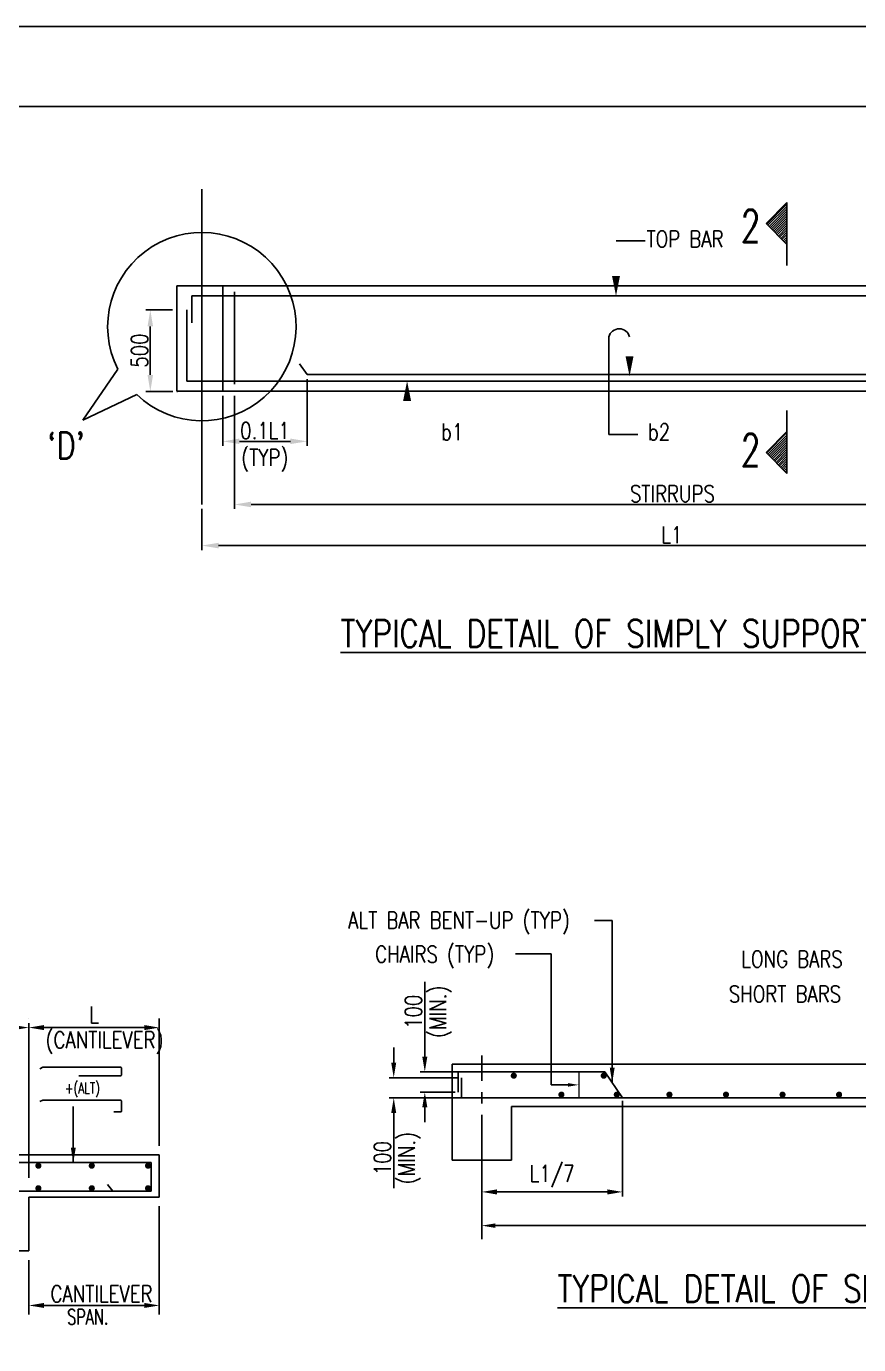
# Model space of a CAD drawing. Extents: x 324505 to 1272425, y -526289 to -156124.
# Drawn here: x 513628 to 527393, y -288095 to -266278 of the extents above; entities that cross this region are included whole.
import ezdxf
from ezdxf.enums import TextEntityAlignment as Align
from ezdxf.lldxf.tags import DXFTag

# ---------------------------------------------------------------- set-up
doc = ezdxf.new("R2010")
doc.units = 0
doc.header["$LTSCALE"] = 500
doc.header["$MEASUREMENT"] = 0
doc.header["$PDMODE"] = 35
doc.header["$PDSIZE"] = -15
doc.linetypes.add('CENTER2', pattern=[1.125, 0.75, -0.125, 0.125, -0.125])
doc.layers.get('DEFPOINTS').update_dxf_attribs({"color": 4})
for name, color, linetype in [('07', 5, 'Continuous'), ('08', 4, 'Continuous'), ('09', 6, 'Continuous'), ('CEN', 8, 'CENTER'), ('CENTERLINE', 8, 'CENTER2'), ('DIM', 5, 'Continuous'), ('dimention', 7, 'Continuous'), ('NO. SECTION', 1, 'Continuous'), ('other', 5, 'Continuous'), ('S-CONCRET LINE', 4, 'Continuous'), ('S-REINFORCEMENT', 6, 'Continuous'), ('S-SCHEDULE', 2, 'Continuous'), ('S-TEXT-1', 4, 'Continuous'), ('S-TITLE', 6, 'Continuous'), ('s_TITILE', 9, 'Continuous'), ('ST', 6, 'Continuous'), ('STIRRUPS', 2, 'Continuous')]:
    doc.layers.add(name, color=color, linetype=linetype)
doc.layers.add('LINE', color=253, linetype='Continuous', lineweight=18)
doc.styles.add('ROMANC', font='simplex.shx', dxfattribs={"width": 0.8, "height": 250})
doc.styles.add('ROMANS', font='simplex.shx', dxfattribs={"width": 0.8, "height": 275, "bigfont": 'bigfont.shx'})
doc.styles.add('ROMENT', font='simplex.shx', dxfattribs={"bigfont": 'bigfont.shx'})
tags = doc.linetypes.add('CENTER', pattern=[2, 1.25, -0.25, 0.25, -0.25]).pattern_tags.tags
tags[10:11] = [DXFTag(74, 4), DXFTag(75, 0), DXFTag(340, '0'), DXFTag(46, 1.0), DXFTag(50, 0.0), DXFTag(44, 0.0), DXFTag(45, 0.0)]
tags[8:9] = [DXFTag(74, 4), DXFTag(75, 0), DXFTag(340, '0'), DXFTag(46, 1.0), DXFTag(50, 0.0), DXFTag(44, 0.0), DXFTag(45, 0.0)]
tags[6:7] = [DXFTag(74, 4), DXFTag(75, 0), DXFTag(340, '0'), DXFTag(46, 1.0), DXFTag(50, 0.0), DXFTag(44, 0.0), DXFTag(45, 0.0)]
tags[4:5] = [DXFTag(74, 4), DXFTag(75, 0), DXFTag(340, '0'), DXFTag(46, 1.0), DXFTag(50, 0.0), DXFTag(44, 0.0), DXFTag(45, 0.0)]
doc.dimstyles.new('5', dxfattribs={"dimtxt": 250, "dimasz": 250, "dimexe": 60, "dimexo": 60, "dimgap": 150, "dimtad": 1, "dimdec": 0, "dimlfac": 0.2, "dimzin": 0, "dimdsep": 46, "dimtxsty": 'ROMANS', "dimcen": -250, "dimclrd": 5, "dimclre": 5, "dimclrt": 4, "dimadec": 0, "dimazin": 0, "dimtfac": 1, "dimtdec": 0, "dimtix": 1, "dimtofl": 0, "dimtmove": 2, "dimatfit": 3, "dimfxl": 0, "dimtolj": 1, "dimtzin": 0, "dimarcsym": 0})
doc.dimstyles.new('Copy of INT2TIMES', dxfattribs={"dimtxt": 300, "dimasz": 275, "dimexe": 75, "dimexo": 75, "dimgap": 40, "dimtad": 1, "dimdec": 0, "dimlfac": 0.5, "dimrnd": 5, "dimzin": 0, "dimdsep": 46, "dimtxsty": 'ROMANS', "dimcen": -1, "dimclrd": 5, "dimclre": 5, "dimclrt": 4, "dimadec": 0, "dimazin": 0, "dimtfac": 1, "dimtdec": 0, "dimtix": 1, "dimtofl": 0, "dimtmove": 2, "dimatfit": 3, "dimfxl": 0, "dimtolj": 1, "dimtzin": 0, "dimarcsym": 0})
doc.dimstyles.new('Copy(2) of Standard', dxfattribs={"dimtxt": 300, "dimasz": 250, "dimexe": 75, "dimexo": 50, "dimgap": 50, "dimtad": 1, "dimdec": 0, "dimrnd": 5, "dimzin": 0, "dimdsep": 46, "dimtxsty": 'ROMANS', "dimcen": 0, "dimclrd": 5, "dimclre": 5, "dimclrt": 4, "dimadec": 0, "dimazin": 0, "dimtfac": 1, "dimtdec": 0, "dimtofl": 0, "dimtmove": 0, "dimatfit": 3, "dimfxl": 0, "dimtolj": 1, "dimtzin": 0, "dimarcsym": 0})
doc.dimstyles.new('INT1', dxfattribs={"dimtxt": 250, "dimasz": 250, "dimexe": 150, "dimexo": 60, "dimgap": 75, "dimtad": 1, "dimdec": 0, "dimzin": 0, "dimdsep": 46, "dimtxsty": 'ROMANS', "dimcen": -250, "dimclrd": 5, "dimclre": 5, "dimclrt": 4, "dimadec": 0, "dimazin": 0, "dimtfac": 1, "dimtdec": 0, "dimtix": 1, "dimtofl": 0, "dimtmove": 2, "dimatfit": 3, "dimfxl": 0, "dimtolj": 1, "dimtzin": 0, "dimarcsym": 0})
pattern_1 = [(225, (528561.175, -177294.005), (-19.505621, 19.505621), [])]

# ---------------------------------------------------------------- blocks, each defined once
blk = doc.blocks.new('*D21')
at = {"layer": 'DEFPOINTS', "color": 0}
for p in [(517070, -272315), (531557, -272315), (517070, -274190)]:
    blk.add_point(p, dxfattribs=at)
at = {"layer": 'DIM', "color": 5, "lineweight": -2, "ltscale": 2}
for p, q in [((517070, -272390), (517070, -274265)), ((531557, -272390), (531557, -274265)), ((531282, -274190), (517345, -274190))]:
    blk.add_line(p, q, dxfattribs=at)
at = {"layer": 'DIM', "color": 5}
for points in [[(517345, -274144), (517345, -274236), (517070, -274190)], [(531282, -274236), (531282, -274144), (531557, -274190)]]:
    blk.add_solid(points, dxfattribs=at)
at = {"layer": 'DIM', "color": 4, "insert": (524314, -274013), "char_height": 275, "attachment_point": 5, "style": 'ROMANS'}
blk.add_mtext('\\A1;STIRRUPS', dxfattribs=at)
blk = doc.blocks.new('*D22')
at = {"layer": 'DEFPOINTS', "color": 0}
for p in [(516531, -274190), (532077, -274190), (516531, -274871)]:
    blk.add_point(p, dxfattribs=at)
at = {"layer": 'DIM', "color": 5, "lineweight": -2, "ltscale": 2}
for p, q in [((516531, -274265), (516531, -274946)), ((532077, -274265), (532077, -274946)), ((531802, -274871), (516806, -274871))]:
    blk.add_line(p, q, dxfattribs=at)
at = {"layer": 'DIM', "color": 5}
for points in [[(516806, -274825), (516806, -274917), (516531, -274871)], [(531802, -274917), (531802, -274825), (532077, -274871)]]:
    blk.add_solid(points, dxfattribs=at)
at = {"layer": 'DIM', "color": 4, "insert": (524304, -274694), "char_height": 275, "attachment_point": 5, "style": 'ROMANS'}
blk.add_mtext('\\A1;L1', dxfattribs=at)
blk = doc.blocks.new('*D28')
at = {"layer": 'DEFPOINTS', "color": 0}
for p in [(516118, -270968), (515677, -272321), (516127, -272321)]:
    blk.add_point(p, dxfattribs=at)
at = {"layer": 'DIM', "color": 5, "lineweight": -2, "ltscale": 2}
for p, q in [((516043, -270968), (515602, -270968)), ((515677, -271243), (515677, -272046)), ((516052, -272321), (515602, -272321))]:
    blk.add_line(p, q, dxfattribs=at)
at = {"layer": 'DIM', "color": 5}
for points in [[(515723, -271243), (515632, -271243), (515677, -270968)], [(515632, -272046), (515723, -272046), (515677, -272321)]]:
    blk.add_solid(points, dxfattribs=at)
at = {"layer": 'DIM', "color": 4, "insert": (515500, -271644), "char_height": 275, "attachment_point": 5, "rotation": 90, "style": 'ROMANS'}
blk.add_mtext('\\A1;{500}', dxfattribs=at)
blk = doc.blocks.new('*D30')
at = {"layer": 'DEFPOINTS', "color": 0}
for p in [(518271, -272040), (516877, -272315), (516877, -273146)]:
    blk.add_point(p, dxfattribs=at)
at = {"layer": 'DIM', "color": 5, "lineweight": -2, "ltscale": 2}
for p, q in [((518271, -272115), (518271, -273221)), ((516877, -272390), (516877, -273221)), ((517996, -273146), (517152, -273146))]:
    blk.add_line(p, q, dxfattribs=at)
at = {"layer": 'DIM', "color": 5}
for points in [[(517152, -273100), (517152, -273191), (516877, -273146)], [(517996, -273191), (517996, -273100), (518271, -273146)]]:
    blk.add_solid(points, dxfattribs=at)
at = {"layer": 'DIM', "color": 4, "insert": (517574, -272968), "char_height": 275, "attachment_point": 5, "style": 'ROMANS'}
blk.add_mtext('\\A1;{\\A1;0.1L1}', dxfattribs=at)
blk = doc.blocks.new('*D42')
at = {"layer": 'DEFPOINTS', "color": 0}
for p in [(515826, -285656), (513669, -286545), (515826, -287447)]:
    blk.add_point(p, dxfattribs=at)
at = {"layer": 'DIM', "color": 5, "lineweight": -2}
for p, q in [((515826, -285806), (515826, -287597)), ((513669, -286695), (513669, -287597)), ((513919, -287447), (515576, -287447))]:
    blk.add_line(p, q, dxfattribs=at)
at = {"layer": 'DIM', "color": 5}
for points in [[(513919, -287405), (513919, -287488), (513669, -287447)], [(515576, -287488), (515576, -287405), (515826, -287447)]]:
    blk.add_solid(points, dxfattribs=at)
at = {"layer": 'DIM', "color": 4, "insert": (514748, -287372), "char_height": 275, "attachment_point": 5, "style": 'ROMANS'}
blk.add_mtext('\\A1;   ', dxfattribs=at)
blk = doc.blocks.new('*D43')
at = {"layer": 'DEFPOINTS', "color": 0}
for p in [(510081, -282848), (510081, -285083), (513669, -285386)]:
    blk.add_point(p, dxfattribs=at)
at = {"layer": 'DIM', "color": 5, "lineweight": -2}
for p, q in [((510081, -285033), (510081, -282773)), ((513419, -282848), (510331, -282848)), ((513669, -285336), (513669, -282773))]:
    blk.add_line(p, q, dxfattribs=at)
at = {"layer": 'DIM', "color": 5}
for points in [[(510331, -282806), (510331, -282890), (510081, -282848)], [(513419, -282890), (513419, -282806), (513669, -282848)]]:
    blk.add_solid(points, dxfattribs=at)
at = {"layer": 'DIM', "color": 4, "insert": (511875, -282660), "char_height": 275, "attachment_point": 5, "style": 'ROMANS'}
blk.add_mtext('\\A1;1.5 x L', dxfattribs=at)
blk = doc.blocks.new('*D44')
at = {"layer": 'DEFPOINTS', "color": 0}
for p in [(513669, -282848), (515826, -282848), (515826, -284955)]:
    blk.add_point(p, dxfattribs=at)
at = {"layer": 'DIM', "color": 5, "lineweight": -2}
for p, q in [((513669, -282698), (513669, -282698)), ((515826, -284805), (515826, -282698)), ((513919, -282848), (515576, -282848))]:
    blk.add_line(p, q, dxfattribs=at)
at = {"layer": 'DIM', "color": 5}
for points in [[(513919, -282806), (513919, -282890), (513669, -282848)], [(515576, -282890), (515576, -282806), (515826, -282848)]]:
    blk.add_solid(points, dxfattribs=at)
at = {"layer": 'DIM', "color": 4, "insert": (514748, -282635), "char_height": 275, "attachment_point": 5, "style": 'ROMANS'}
blk.add_mtext('\\A1;L', dxfattribs=at)
blk = doc.blocks.new('*D47')
at = {"layer": 'DEFPOINTS', "color": 0}
for p in [(523488, -284012), (521161, -285412), (523488, -285568)]:
    blk.add_point(p, dxfattribs=at)
at = {"layer": 'DIM', "color": 5, "lineweight": -2}
for p, q in [((523488, -284062), (523488, -285643)), ((521161, -285462), (521161, -285643)), ((521411, -285568), (523238, -285568))]:
    blk.add_line(p, q, dxfattribs=at)
at = {"layer": 'DIM', "color": 5}
for points in [[(521411, -285526), (521411, -285610), (521161, -285568)], [(523238, -285610), (523238, -285526), (523488, -285568)]]:
    blk.add_solid(points, dxfattribs=at)
at = {"layer": 'DIM', "color": 4, "insert": (522324, -285308), "char_height": 275, "attachment_point": 5, "style": 'ROMANS'}
blk.add_mtext('\\A1;L1/7', dxfattribs=at)
blk = doc.blocks.new('*D48')
at = {"layer": 'DEFPOINTS', "color": 0}
for p in [(520218, -283581), (520816, -283581), (520771, -283916)]:
    blk.add_point(p, dxfattribs=at)
at = {"layer": 'DIM', "color": 5, "lineweight": -2}
for p, q in [((520218, -283331), (520218, -282090)), ((520766, -283581), (520143, -283581)), ((520721, -283916), (520143, -283916)), ((520218, -284166), (520218, -284416))]:
    blk.add_line(p, q, dxfattribs=at)
at = {"layer": 'DIM', "color": 5}
for points in [[(520176, -283331), (520259, -283331), (520218, -283581)], [(520259, -284166), (520176, -284166), (520218, -283916)]]:
    blk.add_solid(points, dxfattribs=at)
at = {"layer": 'DIM', "color": 4, "char_height": 275, "attachment_point": 5, "rotation": 90, "style": 'ROMANS'}
for s, insert in [('\\Fsimplex.shx,bigfont.shx;(MIN.)', (520477, -282586)), ('\\A1;100', (520030, -282586))]:
    blk.add_mtext(s, dxfattribs=dict(at, insert=insert))
blk = doc.blocks.new('*D49')
at = {"layer": 'DEFPOINTS', "color": 0}
for p in [(520823, -283677), (519704, -284012), (520869, -284012)]:
    blk.add_point(p, dxfattribs=at)
at = {"layer": 'DIM', "color": 5, "lineweight": -2}
for p, q in [((519704, -283427), (519704, -283177)), ((520773, -283677), (519629, -283677)), ((520819, -284012), (519629, -284012)), ((519704, -284262), (519704, -285503))]:
    blk.add_line(p, q, dxfattribs=at)
at = {"layer": 'DIM', "color": 5}
for points in [[(519662, -283427), (519745, -283427), (519704, -283677)], [(519745, -284262), (519662, -284262), (519704, -284012)]]:
    blk.add_solid(points, dxfattribs=at)
at = {"layer": 'DIM', "color": 4, "char_height": 275, "attachment_point": 5, "rotation": 90, "style": 'ROMANS'}
for s, insert in [('\\Fsimplex.shx,bigfont.shx;(MIN.)', (519963, -285008)), ('\\A1;100', (519516, -285008))]:
    blk.add_mtext(s, dxfattribs=dict(at, insert=insert))
blk = doc.blocks.new('zw$155A')
at = {"layer": 's_TITILE', "color": 7}
blk.add_lwpolyline([(0, 0), (88000, 0), (88000, 58000), (0, 58000)], close=True, dxfattribs=at)
at = {"layer": 's_TITILE', "color": 1}
blk.add_lwpolyline([(1300, 800), (78500, 800), (78500, 57200), (1300, 57200)], close=True, dxfattribs=at)

msp = doc.modelspace()

# ---------------------------------------------------------------- hatches: boundary and pattern name
at = {"layer": 'NO. SECTION', "ltscale": 5}
h = msp.add_hatch(dxfattribs=at)
h.set_pattern_fill('ANSI31', color=256, scale=220.680914, angle=90, style=0)
h.set_pattern_definition(pattern_1)
h.paths.add_polyline_path([(525865.357, -269541.375), (526207.283, -269193.388), (526207.283, -269889.363)])
h = msp.add_hatch(dxfattribs=at)
h.set_pattern_fill('ANSI31', color=256, scale=220.680914, angle=90, style=0)
h.set_pattern_definition(pattern_1)
h.paths.add_polyline_path([(525865.357, -273329.345), (526207.283, -273677.332), (526207.283, -272981.357)])

# ---------------------------------------------------------------- linework, layer by layer
at = {"layer": '07', "flags": 128}
msp.add_lwpolyline([(523604.166, -271418.021, 0, 0, 0), (523604.166, -272067.878, 0, 132, 0), (523604.166, -271738.097, 132, 132, 0)], format="xyseb", dxfattribs=at)
at = {"layer": '08'}
msp.add_lwpolyline([(516118.015, -270572.096), (516118.015, -272315.378)], dxfattribs=at)
at = {"layer": 'CEN'}
msp.add_line((516530.515, -268972.544), (516530.515, -274190.24), dxfattribs=at)
at = {"layer": 'CENTERLINE', "ltscale": 3}
msp.add_line((521160.845, -285415.62), (521160.845, -283310.896), dxfattribs=at)
at = {"layer": 'DIM', "ltscale": 2}
for p, q in [((523860.644, -269826.553), (523380.35, -269826.553)), ((523262.514, -273034.365), (523262.514, -271418.021)), ((514562.548, -272792.522), (515453.178, -272372.774)), ((523742.808, -273034.365), (523262.514, -273034.365))]:
    msp.add_line(p, q, dxfattribs=at)
at = {"layer": 'DIM'}
for p, q in [((515141.337, -271952.842), (514562.548, -272792.522)), ((522310.197, -283796.572), (522310.197, -281629.908)), ((521386.772, -286125.536), (534315.582, -286125.536))]:
    msp.add_line(p, q, dxfattribs=at)
at = {"layer": 'DIM', "color": 5}
for p, q in [((522310.197, -281629.908), (521717.094, -281629.908)), ((522583.698, -283796.572), (522310.197, -283796.572))]:
    msp.add_line(p, q, dxfattribs=at)
at = {"layer": 'DIM', "ltscale": 2, "flags": 128}
for points in [[(523380.35, -269826.553, 0, 0, 0), (523380.35, -270737.096, 0, 132, 0), (523380.35, -270407.315, 132, 132, 0)], [(520405.007, -273034.365, 0, 0, 0), (519924.713, -273034.365, 0, 0, 0), (519924.713, -272146.957, 0, 132, 0), (519924.713, -272476.738, 132, 132, 0)]]:
    msp.add_lwpolyline(points, format="xyseb", dxfattribs=at)
at = {"layer": 'DIM', "ltscale": 2}
for centre, radius, start, end in [((516530.515, -271246.992), 1558.217, 226.2597038, 206.9354204), ((523433.34, -271457.126), 175.245, 12.893919, 167.106081)]:
    msp.add_arc(centre, radius, start, end, dxfattribs=at)
at = {"layer": 'dimention', "color": 5, "linetype": 'ByBlock'}
msp.add_line((521160.845, -285415.62), (521160.845, -286351.452), dxfattribs=at)
msp.add_solid([(521386.772, -286087.874), (521386.772, -286163.184), (521160.845, -286125.536)], dxfattribs=at)
at = {"layer": 'LINE'}
msp.add_line((522763.957, -283580.873), (522763.957, -284012.282), dxfattribs=at)
at = {"layer": 'NO. SECTION'}
for p, q in [((526207.283, -269193.388), (525865.357, -269541.375)), ((526207.283, -270233.846), (526207.283, -269193.388)), ((526207.283, -269889.363), (525865.357, -269541.375)), ((526207.283, -272636.874), (526207.283, -273677.332)), ((526207.283, -272981.357), (525865.357, -273329.345)), ((526207.283, -273677.332), (525865.357, -273329.345))]:
    msp.add_line(p, q, dxfattribs=at)
at = {"layer": 'other'}
msp.add_solid([(522583.698, -283766.54), (522583.698, -283826.618), (522763.957, -283796.572)], dxfattribs=at)
at = {"layer": 'S-CONCRET LINE', "color": 130}
for p, q in [((532489.82, -270572.096), (516118.015, -270572.096)), ((516877.015, -270572.096), (516877.015, -272315.378)), ((516118.015, -272315.378), (516877.015, -272315.378)), ((516118.015, -272320.613), (516126.85, -272320.613)), ((516877.015, -272315.378), (531730.82, -272315.378)), ((520669.589, -283452.573), (535032.342, -283452.573)), ((520669.589, -283452.573), (520669.589, -285042.216)), ((521652.092, -285042.216), (521652.092, -284153.888)), ((534049.839, -284153.888), (521652.092, -284153.888)), ((508801.351, -284955.172), (515826.102, -284955.172)), ((515826.102, -284955.172), (515826.102, -285656.486)), ((520669.589, -285042.216), (521652.092, -285042.216)), ((513668.903, -285656.486), (513668.903, -286544.815)), ((513668.903, -285656.486), (515826.102, -285656.486)), ((513668.903, -286544.815), (512686.4, -286544.815))]:
    msp.add_line(p, q, dxfattribs=at)
at = {"layer": 'S-REINFORCEMENT', "linetype": 'Continuous'}
for p, q in [((516365.515, -271182.676), (516365.515, -270737.096)), ((516283.015, -272150.378), (516283.015, -270968.096)), ((518270.514, -272040.378), (518145.014, -271860.598)), ((518270.514, -272040.378), (530299.514, -272040.378)), ((516283.015, -272150.378), (532324.82, -272150.378))]:
    msp.add_line(p, q, dxfattribs=at)
at = {"layer": 'S-REINFORCEMENT'}
for p, q in [((513901.384, -283505.387), (513851.612, -283528.049)), ((515183.308, -283505.387), (513901.384, -283505.387)), ((515198.234, -283520.324), (515198.234, -283632.005)), ((520771.197, -283580.873), (523197.319, -283580.873)), ((520771.197, -283580.873), (520771.197, -283915.764)), ((523197.319, -283580.873), (523488.023, -284012.282)), ((515183.308, -283646.942), (514496.343, -283646.942)), ((520823.485, -283677.387), (520823.485, -284012.282)), ((513901.384, -284048.328), (513851.612, -284071)), ((515183.308, -284048.328), (513901.384, -284048.328)), ((515198.234, -284063.263), (515198.234, -284229.456)), ((520823.485, -284012.282), (534878.446, -284012.282)), ((515193.867, -284240.015), (515075.304, -284240.015)), ((514521.405, -285083.472), (510081.119, -285083.472)), ((515690.761, -285083.472), (511166.841, -285083.472)), ((515690.761, -285083.472), (515690.761, -285557.717)), ((515690.761, -285557.717), (512821.891, -285557.717)), ((515059.084, -285557.717), (514968.34, -285446.831))]:
    msp.add_line(p, q, dxfattribs=at)
at = {"layer": 'S-REINFORCEMENT', "linetype": 'Continuous'}
msp.add_lwpolyline([(532242.32, -270737.096), (516365.515, -270737.096), (516365.515, -270737.096)], dxfattribs=at)
at = {"layer": 'S-REINFORCEMENT', "const_width": 50.698}
for points in [[(521664.021, -283644.518, 1), (521714.712, -283644.518, 1)], [(523151.773, -283644.518, 1), (523202.465, -283644.518, 1)], [(522451.509, -283957.915, 1), (522502.2, -283957.915, 1)], [(523419.289, -283957.915, -1), (523368.586, -283957.915, -1)], [(524289.54, -283957.915, -1), (524238.837, -283957.915, -1)], [(525224.817, -283957.915, -1), (525174.113, -283957.915, -1)], [(526160.093, -283957.915, -1), (526109.389, -283957.915, -1)], [(527095.369, -283957.915, -1), (527044.666, -283957.915, -1)], [(513800.847, -285134.496, -1), (513851.542, -285134.496, -1)], [(514684.096, -285134.496, -1), (514734.791, -285134.496, -1)], [(515614.622, -285134.496, -1), (515665.316, -285134.496, -1)], [(513800.847, -285506.692, 1), (513851.542, -285506.692, 1)], [(514684.096, -285506.692, 1), (514734.791, -285506.692, 1)], [(515614.622, -285506.692, 1), (515665.316, -285506.692, 1)]]:
    msp.add_lwpolyline(points, format="xyb", close=True, dxfattribs=at)
at = {"layer": 'ST'}
for centre, start, end in [((515183.308, -283520.324), 0, 90), ((515183.308, -283632.005), 270, 0), ((515183.308, -284063.263), 0, 90), ((515183.308, -284229.456), 270, 0)]:
    msp.add_arc(centre, 14.932, start, end, dxfattribs=at)
at = {"layer": 'STIRRUPS'}
msp.add_line((517069.829, -270671.696), (517069.829, -272199.9), dxfattribs=at)

# ---------------------------------------------------------------- block references
at = {"xscale": 1.65719696969697, "yscale": 1.65719696969697, "zscale": 1.65719696969697}
msp.add_blockref('zw$155A', (458845.436, -362394.982), dxfattribs=at)

# ---------------------------------------------------------------- texts
at = {"layer": '09', "color": 2, "style": 'ROMANC', "width": 0.8}
msp.add_text("`D'", height=440, dxfattribs=at).set_placement((514282.992, -273213.978), align=Align.MIDDLE)
at = {"layer": 'NO. SECTION', "style": 'ROMANS', "width": 0.7}
for p in [(525606.278, -269580.552), (525606.278, -273290.168)]:
    msp.add_text('2', height=533.333, dxfattribs=at).set_placement(p, align=Align.MIDDLE)
at = {"layer": 'S-SCHEDULE', "color": 4, "style": 'ROMANS', "width": 0.7}
msp.add_text('+(ALT)', height=183.3333, dxfattribs=at).set_placement((514553.723, -283860.932), align=Align.MIDDLE)
msp.add_text(' SPAN. ', height=250, dxfattribs=at).set_placement((514183.036, -287635.907), align=Align.MIDDLE_LEFT)
at = {"layer": 'S-TEXT-1', "style": 'ROMENT', "width": 0.8}
for s, p in [('TOP BAR', (523886.127, -269934.502)), ('b1', (520487.349, -273127.933)), ('b2', (523908.147, -273127.933)), ('(TYP)', (517180.219, -273550.972))]:
    msp.add_text(s, height=275, dxfattribs=at).set_placement(p)
at = {"layer": 'S-TEXT-1', "linetype": 'ByBlock', "style": 'ROMANS', "width": 0.8}
msp.add_text('ALT BAR BENT-UP (TYP)', height=275, dxfattribs=at).set_placement((520784.484, -281090.804), align=Align.MIDDLE)
for s, p in [('CHAIRS (TYP)', (519397.188, -281633.678)), ('(CANTILEVER)', (513945.104, -283051.335)), ('CANTILEVER  ', (514026.849, -287254.249))]:
    msp.add_text(s, height=275, dxfattribs=at).set_placement(p, align=Align.MIDDLE_LEFT)
at = {"layer": 'S-TEXT-1', "style": 'ROMENT', "width": 0.8}
for s, p in [('LONG BARS', (525452.671, -281714.713)), ('SHORT BARS', (525246.187, -282291.99))]:
    msp.add_text(s, height=275, dxfattribs=at).set_placement(p, align=Align.MIDDLE_LEFT)
at = {"layer": 'S-TITLE', "style": 'ROMANS', "width": 0.8}
for s, p in [('%%UTYPICAL DETAIL OF SIMPLY SUPPORTED BEAM', (524310.81, -276324.313)), ('%%UTYPICAL DETAIL OF SIMPLY SUPPORTED SLAB', (527850.965, -287169.654))]:
    msp.add_text(s, height=450, dxfattribs=at).set_placement(p, align=Align.MIDDLE_CENTER)

# ---------------------------------------------------------------- dimensions: what is measured, and where the dimension line sits
at = {"layer": 'DIM', "ltscale": 2}
for base, p1, p2, angle, text, picture, middle in [((515677.358, -272320.613), (516118.015, -270968.096), (516126.85, -272320.613), 90, '{500}', '*D28', (515499.858, -271644.355)), ((517069.829, -274190.24), (531557.174, -272315.378), (517069.829, -272315.378), 180, 'STIRRUPS', '*D21', (524313.501, -274012.74)), ((516530.515, -274871.325), (532077.32, -274190.24), (516530.515, -274190.24), 180, 'L1', '*D22', (524303.918, -274693.825))]:
    dim = msp.add_linear_dim(base=base, p1=p1, p2=p2, angle=angle, text=text, dimstyle='Copy of INT2TIMES', dxfattribs=at)
    dim.commit()
    dim.dimension.update_dxf_attribs({"geometry": picture, "text_midpoint": middle})
dim = msp.add_linear_dim(base=(516877.015, -273145.594), p1=(518270.514, -272040.378), p2=(516877.015, -272315.378), text='{\\A1;0.1L1}', dimstyle='Copy of INT2TIMES', dxfattribs=at)
dim.commit()
dim.dimension.update_dxf_attribs({"geometry": '*D30', "text_midpoint": (517573.765, -272968.094)})
at = {"layer": 'DIM'}
for base, p1, p2, text, dimstyle, override, picture, middle in [((510081.119, -282847.845), (513668.903, -285385.87), (510081.119, -285083.472), '1.5 x L', 'Copy(2) of Standard', {"dimfxl": 60}, '*D43', (511875.011, -282660.345)), ((515826.102, -282847.845), (513668.903, -282847.845), (515826.102, -284955.172), 'L', 'INT1', {"dimexo": 150, "dimlfac": 0.25}, '*D44', (514747.502, -282635.345)), ((523488.023, -285567.98), (521160.845, -285411.903), (523488.023, -284012.282), 'L1/7', 'Copy(2) of Standard', {"dimfxl": 60}, '*D47', (522324.434, -285308.456)), ((515826.102, -287446.757), (513668.903, -286544.815), (515826.102, -285656.486), '   ', 'INT1', {"dimexo": 150, "dimlfac": 0.25}, '*D42', (514747.502, -287371.757))]:
    dim = msp.add_linear_dim(base=base, p1=p1, p2=p2, text=text, dimstyle=dimstyle, override=override, dxfattribs=at)
    dim.commit()
    dim.dimension.update_dxf_attribs({"geometry": picture, "text_midpoint": middle})
for base, p1, p2, picture, middle in [((520217.806, -283580.873), (520771.197, -283915.764), (520816.262, -283580.873), '*D48', (520217.806, -282585.635)), ((519703.538, -284012.277), (520823.485, -283677.387), (520868.549, -284012.277), '*D49', (519703.538, -285007.515))]:
    dim = msp.add_linear_dim(base=base, p1=p1, p2=p2, angle=90, text='100\\X\\Fsimplex.shx,bigfont.shx;(MIN.)', dimstyle='Copy(2) of Standard', override={"dimtxsty": 'ROMANS'}, dxfattribs=at)
    dim.commit()
    dim.dimension.update_dxf_attribs({"geometry": picture, "text_midpoint": middle})

# ---------------------------------------------------------------- leaders
msp.add_leader([(523317.517, -283759.249), (523317.517, -281075.35), (523025.896, -281075.35)], dimstyle='Copy(2) of Standard', override={"dimgap": 10, "dimtad": 0, "dimfxl": 60}, dxfattribs=at)
at = {"layer": 'dimention', "linetype": 'Continuous'}
msp.add_leader([(514403.442, -285083.472), (514403.442, -284342.087), (514403.442, -284151.403)], dimstyle='5', dxfattribs=at)

doc.saveas('drawing.dxf')
